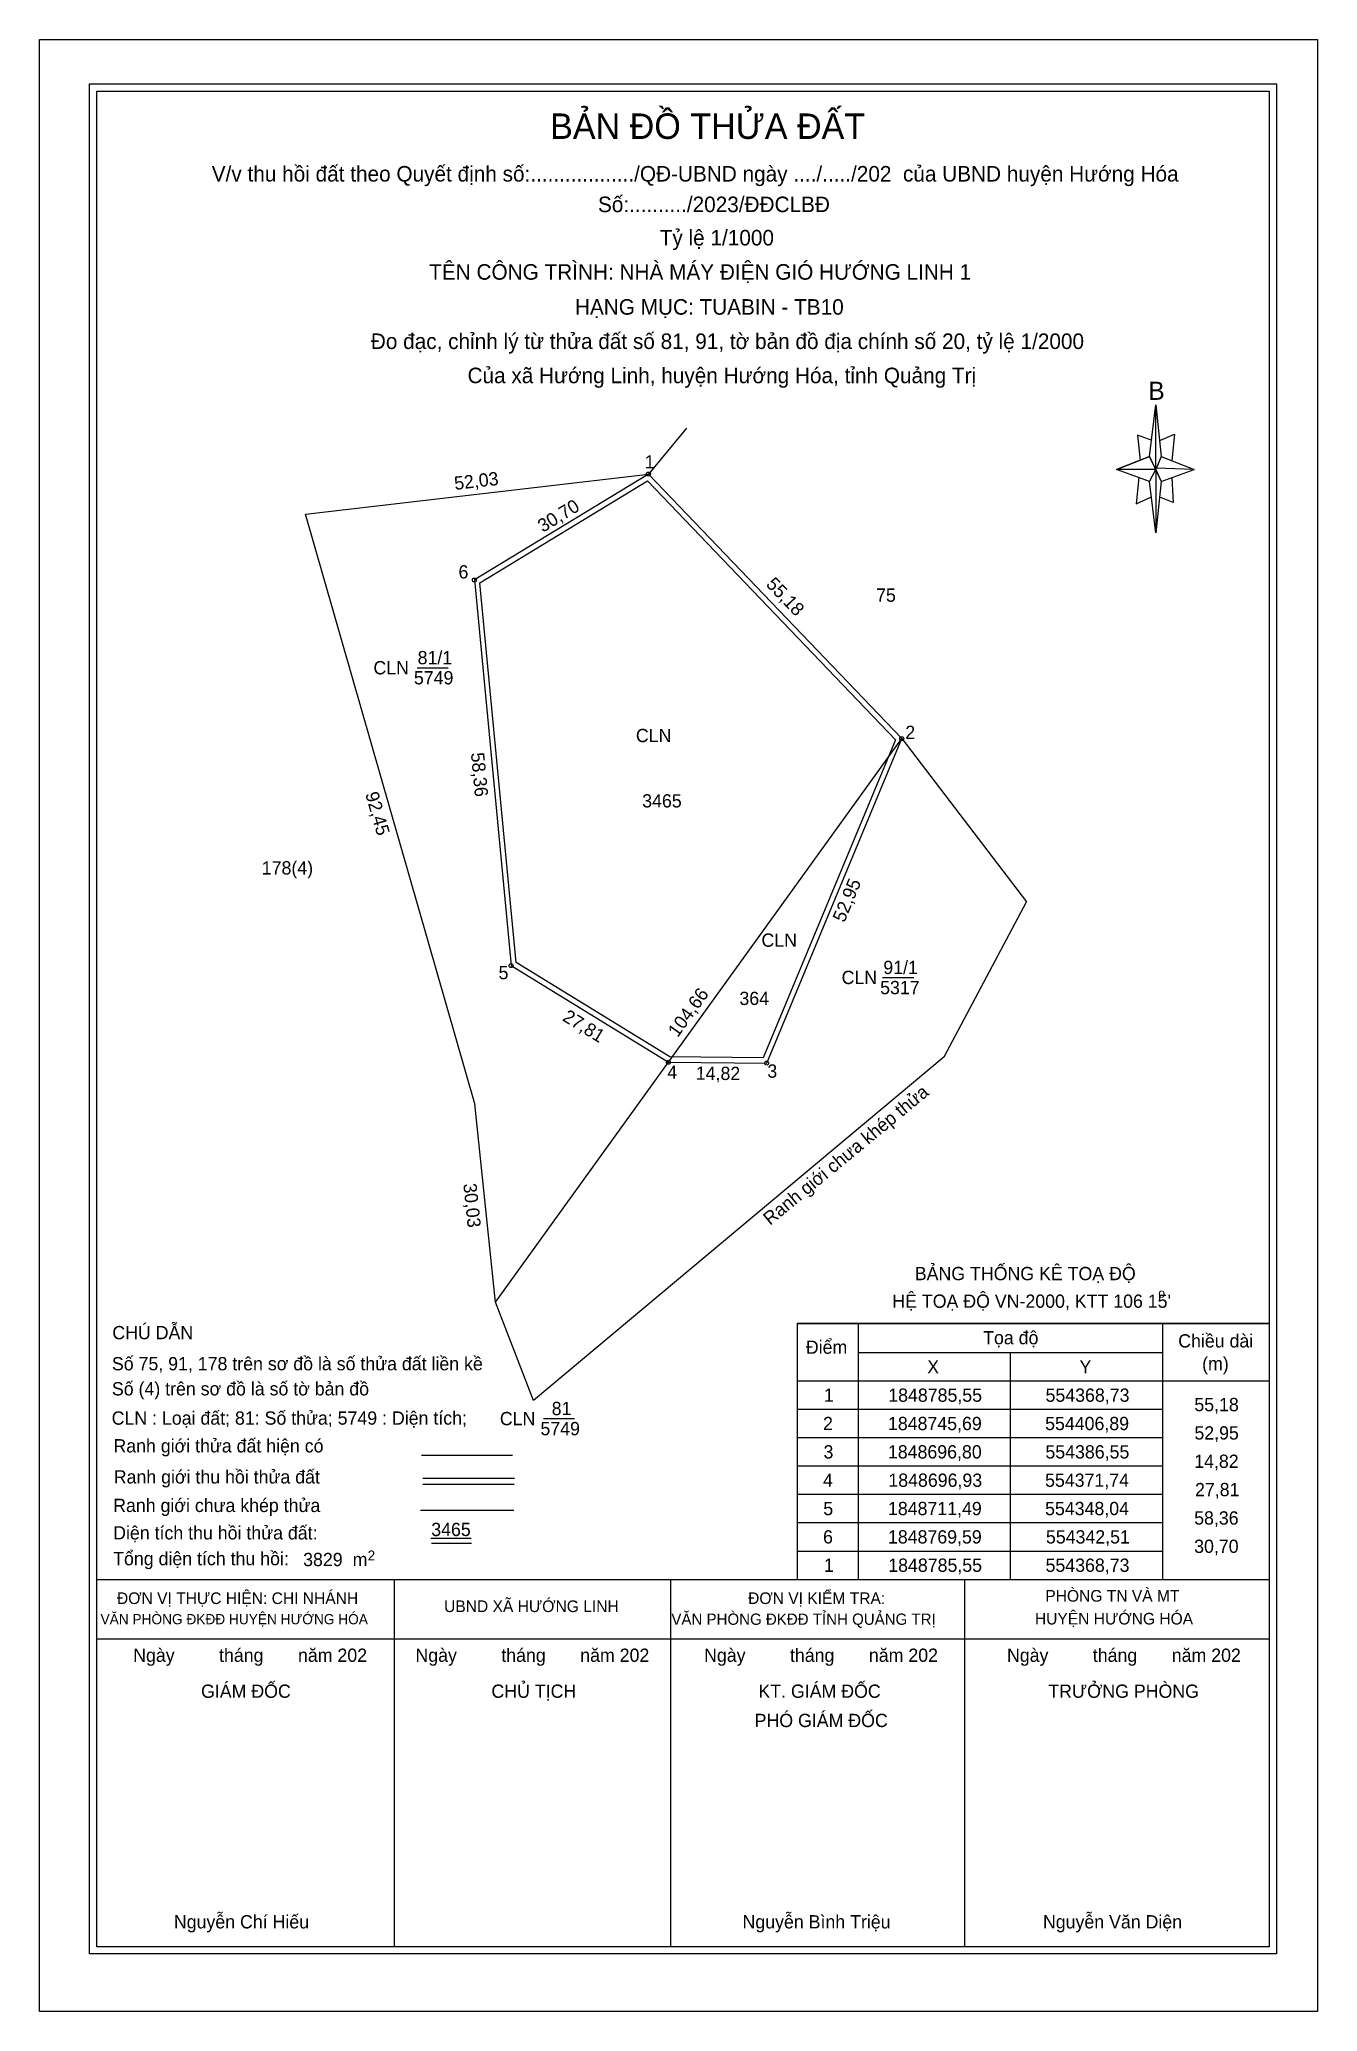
# Model space of a CAD drawing. Extents: x 554277 to 554470, y 1848554 to 1848851.
import ezdxf

# ---------------------------------------------------------------- set-up
doc = ezdxf.new("R2010")
doc.units = 0
for name, color, linetype in [('Level 1', 7, 'Continuous'), ('Level 10', 7, 'Continuous'), ('Level 13', 7, 'Continuous'), ('Level 16', 7, 'Continuous'), ('Level 18', 7, 'Continuous'), ('Level 21', 7, 'Continuous'), ('Level 30', 7, 'Continuous'), ('Level 5', 7, 'Continuous'), ('Level 6', 7, 'Continuous')]:
    doc.layers.add(name, color=color, linetype=linetype)

msp = doc.modelspace()

# ---------------------------------------------------------------- linework, layer by layer
at = {"layer": 'Level 1'}
for p, q in [((554444.2, 1848788.21), (554445.2, 1848795.96)), ((554444.6, 1848790.59), (554442.42, 1848791.39)), ((554442.42, 1848791.39), (554442.81, 1848787.61)), ((554445.79, 1848790.59), (554447.98, 1848791.58)), ((554447.98, 1848791.58), (554447.58, 1848787.61)), ((554444.2, 1848788.21), (554439.24, 1848786.22)), ((554439.24, 1848786.22), (554444.2, 1848788.21)), ((554445.2, 1848786.22), (554444.2, 1848788.21)), ((554444.2, 1848788.21), (554445.99, 1848784.43)), ((554445.99, 1848788.21), (554450.96, 1848786.22)), ((554444.2, 1848784.43), (554439.24, 1848786.22)), ((554445.2, 1848786.22), (554439.24, 1848786.22)), ((554442.62, 1848785.03), (554442.22, 1848781.05)), ((554450.96, 1848786.22), (554445.2, 1848786.42)), ((554445.2, 1848786.42), (554445.2, 1848786.22)), ((554445.2, 1848786.22), (554445.99, 1848784.43)), ((554445.99, 1848784.43), (554445.2, 1848776.68)), ((554445.99, 1848784.43), (554450.96, 1848786.22)), ((554445.99, 1848784.43), (554450.96, 1848786.22)), ((554447.58, 1848785.03), (554447.78, 1848781.25)), ((554442.22, 1848781.05), (554444.4, 1848782.05)), ((554447.78, 1848781.25), (554445.79, 1848782.05)), ((554413.3, 1848697.76), (554351.43, 1848645.95)), ((554462.25, 1848662.07), (554462.25, 1848619.02)), ((554391.13, 1848657.57), (554462.25, 1848657.57)), ((554391.13, 1848657.57), (554462.25, 1848657.57)), ((554391.13, 1848657.57), (554391.13, 1848619.02)), ((554391.13, 1848657.57), (554462.25, 1848657.57)), ((554391.13, 1848657.57), (554391.13, 1848619.02)), ((554400.31, 1848657.57), (554400.31, 1848619.02)), ((554446.19, 1848657.57), (554446.19, 1848619.02)), ((554462.25, 1848657.57), (554462.25, 1848619.02)), ((554462.25, 1848657.57), (554462.25, 1848619.02)), ((554400.31, 1848653.19), (554446.19, 1848653.19)), ((554423.25, 1848653.19), (554423.25, 1848619.02)), ((554391.13, 1848648.92), (554462.25, 1848648.92)), ((554391.13, 1848644.65), (554446.19, 1848644.65)), ((554391.13, 1848640.38), (554446.19, 1848640.38)), ((554334.52, 1848637.76), (554348.27, 1848637.76)), ((554391.13, 1848636.11), (554446.19, 1848636.11)), ((554334.73, 1848634.29), (554348.57, 1848634.29)), ((554334.73, 1848633.36), (554348.48, 1848633.36)), ((554391.13, 1848631.84), (554446.19, 1848631.84)), ((554391.13, 1848627.57), (554446.19, 1848627.57)), ((554335.94, 1848625.21), (554342, 1848625.21)), ((554336.03, 1848624.5), (554342.07, 1848624.5)), ((554391.13, 1848623.29), (554446.19, 1848623.29)), ((554285.61, 1848619.02), (554462.25, 1848619.02)), ((554330.45, 1848563.75), (554330.45, 1848619.02)), ((554372.13, 1848563.75), (554372.13, 1848619.02)), ((554391.13, 1848619.02), (554462.25, 1848619.02)), ((554416.41, 1848563.75), (554416.41, 1848619.02)), ((554285.61, 1848610.09), (554462.25, 1848610.09))]:
    msp.add_line(p, q, dxfattribs=at)
for points in [[(554276.98, 1848851.03), (554469.54, 1848851.03), (554469.54, 1848553.91), (554276.98, 1848553.91)], [(554284.52, 1848844.32), (554463.33, 1848844.32), (554463.33, 1848562.59), (554284.52, 1848562.59)], [(554285.61, 1848843.23), (554462.25, 1848843.23), (554462.25, 1848563.68), (554285.61, 1848563.68)], [(554445.2, 1848795.96), (554445.99, 1848788.21), (554445.2, 1848786.22)], [(554405.95, 1848745.51), (554386.02, 1848697.6), (554371.97, 1848697.73), (554348.8, 1848711.97), (554343.35, 1848769.17), (554368.6, 1848784.53)], [(554445.2, 1848786.22), (554445.2, 1848776.68), (554444.2, 1848784.43)]]:
    msp.add_lwpolyline(points, close=True, dxfattribs=at)
for points in [[(554374.47, 1848792.47), (554368.73, 1848785.55)], [(554462.25, 1848657.57), (554391.13, 1848657.57), (554391.13, 1848619.02)], [(554348.43, 1848629.41), (554334.39, 1848629.41)]]:
    msp.add_lwpolyline(points, dxfattribs=at)
at = {"layer": 'Level 10'}
msp.add_line((554345.68, 1848660.79), (554406.89, 1848745.69), dxfattribs=at)
for points in [[(554345.68, 1848660.79), (554342.6, 1848690.66), (554317.05, 1848779.51), (554368.73, 1848785.55)], [(554413.3, 1848697.76), (554425.7, 1848721.11)]]:
    msp.add_lwpolyline(points, dxfattribs=at)
at = {"layer": 'Level 13'}
for points in [[(554333.88, 1848756.37), (554338.54, 1848756.37)], [(554404.01, 1848709.71), (554408.73, 1848709.71)], [(554352.93, 1848643.25), (554357.59, 1848643.25)]]:
    msp.add_lwpolyline(points, dxfattribs=at)
at = {"layer": 'Level 16'}
msp.add_line((554406.89, 1848745.69), (554425.7, 1848721.11), dxfattribs=at)
msp.add_lwpolyline([(554351.43, 1848645.95), (554345.68, 1848660.79)], dxfattribs=at)
at = {"layer": 'Level 21'}
for centre in [(554368.73, 1848785.55), (554342.51, 1848769.59), (554406.89, 1848745.69), (554406.89, 1848745.69), (554348.04, 1848711.49), (554371.74, 1848696.93), (554386.55, 1848696.8)]:
    msp.add_circle(centre, 0.3, dxfattribs=at)
at = {"layer": 'Level 30'}
msp.add_lwpolyline([(554406.89, 1848745.69), (554368.73, 1848785.55), (554342.51, 1848769.59), (554348.04, 1848711.49), (554371.74, 1848696.93), (554386.55, 1848696.8), (554406.89, 1848745.69)], dxfattribs=at)

# ---------------------------------------------------------------- texts
at = {"layer": 'Level 1'}
for s, height, p in [('BẢN ĐỒ THỬA ĐẤT', 3.8401, (554353.92, 1848836.04)), ('V/v thu hồi đất theo Quyết định số:................../QĐ-UBND ngày ..../...../202  của UBND huyện Hướng Hóa', 2.33918, (554302.94, 1848829.62)), ('Số:........../2023/ĐĐCLBĐ', 2.3392, (554361.13, 1848825.01)), ('Tỷ lệ 1/1000', 2.3392, (554370.43, 1848819.99)), ('TÊN CÔNG TRÌNH: NHÀ MÁY ĐIỆN GIÓ HƯỚNG LINH 1', 2.3392, (554335.7, 1848814.83)), ('HẠNG MỤC: TUABIN - TB10', 2.3392, (554357.66, 1848809.56)), ('Đo đạc, chỉnh lý từ thửa đất số 81, 91, tờ bản đồ địa chính số 20, tỷ lệ 1/2000', 2.3392, (554326.91, 1848804.39)), ('Của xã Hướng Linh, huyện Hướng Hóa, tỉnh Quảng Trị', 2.3392, (554341.48, 1848799.24)), ('B', 2.74, (554444.06, 1848796.73)), ('75', 2, (554403.03, 1848766.31)), ('178(4)', 2, (554310.48, 1848725.22)), ('BẢNG THỐNG KÊ TOẠ ĐỘ', 2, (554408.86, 1848664.1)), ("HỆ TOẠ ĐỘ VN-2000, KTT 106 15'", 2, (554405.47, 1848659.94)), ('o', 1.39, (554445.54, 1848661.46)), ('CHÚ DẪN', 2, (554287.96, 1848655.2)), ('Tọa độ', 2, (554419.16, 1848654.44)), ('Chiều dài', 2, (554448.55, 1848653.96)), ('Điểm', 2, (554392.45, 1848653.01)), ('Số 75, 91, 178 trên sơ đồ là số thửa đất liền kề', 2, (554287.9, 1848650.52)), ('X', 2, (554410.73, 1848650.05)), ('Y', 2, (554433.67, 1848650.05)), ('(m)', 2, (554452.15, 1848650.53)), ('Số (4) trên sơ đồ là số tờ bản đồ', 2, (554287.9, 1848646.74)), ('1', 2, (554395.16, 1848645.78)), ('1848785,55', 2, (554404.86, 1848645.78)), ('554368,73', 2, (554428.56, 1848645.78)), ('CLN : Loại đất; 81: Số thửa; 5749 : Diện tích;', 2, (554287.86, 1848642.33)), ('55,18', 2, (554450.98, 1848644.36)), ('2', 2, (554395.04, 1848641.51)), ('1848745,69', 2, (554404.82, 1848641.51)), ('554406,89', 2, (554428.5, 1848641.51)), ('52,95', 2, (554450.99, 1848640.09)), ('Ranh giới thửa đất hiện có', 2, (554288.13, 1848638.15)), ('3', 2, (554395.11, 1848637.24)), ('1848696,80', 2, (554404.81, 1848637.24)), ('554386,55', 2, (554428.54, 1848637.24)), ('Ranh giới thu hồi thửa đất', 2, (554288.18, 1848633.47)), ('14,82', 2, (554450.96, 1848635.82)), ('4', 2, (554395.03, 1848632.97)), ('1848696,93', 2, (554404.88, 1848632.97)), ('554371,74', 2, (554428.49, 1848632.97)), ('27,81', 2, (554451.08, 1848631.55)), ('Ranh giới chưa khép thửa', 2, (554288.09, 1848629.17)), ('5', 2, (554395.08, 1848628.7)), ('1848711,49', 2, (554404.82, 1848628.7)), ('554348,04', 2, (554428.49, 1848628.7)), ('58,36', 2, (554450.95, 1848627.28)), ('Diện tích thu hồi thửa đất:', 2, (554288.09, 1848625.04)), ('3465', 2, (554336.01, 1848625.55)), ('6', 2, (554395.04, 1848624.43)), ('1848769,59', 2, (554404.82, 1848624.43)), ('554342,51', 2, (554428.62, 1848624.43)), ('Tổng diện tích thu hồi:', 2, (554288.09, 1848621.16)), ('2', 1.5, (554326.44, 1848621.87)), ('30,70', 2, (554450.95, 1848623.01)), ('3829', 2, (554316.71, 1848621.02)), ('m', 2, (554324.17, 1848621.02)), ('1', 2, (554395.16, 1848620.16)), ('1848785,55', 2, (554404.86, 1848620.16)), ('554368,73', 2, (554428.56, 1848620.16)), ('ĐƠN VỊ THỰC HIỆN: CHI NHÁNH', 1.7544, (554288.66, 1848615.31)), ('ĐƠN VỊ KIỂM TRA:', 1.7544, (554383.75, 1848615.31)), ('PHÒNG TN VÀ MT', 1.7544, (554428.53, 1848615.67)), ('UBND XÃ HƯỚNG LINH', 1.7544, (554337.95, 1848614.1)), ('HUYỆN HƯỚNG HÓA', 1.7544, (554426.96, 1848612.23)), ('VĂN PHÒNG ĐKĐĐ HUYỆN HƯỚNG HÓA', 1.5409, (554286.19, 1848612.26)), ('VĂN PHÒNG ĐKĐĐ TỈNH QUẢNG TRỊ', 1.6963, (554372.19, 1848612.18)), ('Ngày         tháng       năm 202', 2, (554291.11, 1848606.6)), ('Ngày         tháng       năm 202', 2, (554333.63, 1848606.6)), ('Ngày         tháng       năm 202', 2, (554377.12, 1848606.6)), ('Ngày         tháng       năm 202', 2, (554422.75, 1848606.6)), ('GIÁM ĐỐC', 2, (554301.33, 1848601.18)), ('CHỦ TỊCH', 2, (554345.08, 1848601.18)), ('KT. GIÁM ĐỐC', 2, (554385.3, 1848601.18)), ('TRƯỞNG PHÒNG', 2, (554428.97, 1848601.18)), ('PHÓ GIÁM ĐỐC', 2, (554384.73, 1848596.77)), ('Nguyễn Chí Hiếu', 2, (554297.24, 1848566.44)), ('Nguyễn Bình Triệu', 2, (554382.91, 1848566.44)), ('Nguyễn Văn Diện', 2, (554428.17, 1848566.44))]:
    msp.add_text(s, height=height, dxfattribs=at).set_placement(p)
msp.add_text('Ranh giới chưa khép thửa', height=2, rotation=39.4892, dxfattribs=at).set_placement((554387.06, 1848672.28))
at = {"layer": 'Level 10'}
for s, rotation, p in [('52,03', 6.6661, (554339.59, 1848783.15)), ('92,45', 286.0433, (554326.05, 1848737.36)), ('104,66', 54.2097, (554373.13, 1848700.57)), ('30,03', 275.8872, (554340.83, 1848678.6))]:
    msp.add_text(s, height=2, rotation=rotation, dxfattribs=at).set_placement(p)
at = {"layer": 'Level 13'}
for s, p in [('CLN', (554327.3, 1848755.37)), ('81/1', (554333.96, 1848756.89)), ('5749', (554333.4, 1848753.86)), ('CLN', (554397.83, 1848708.71)), ('91/1', (554404.12, 1848710.22)), ('5317', (554403.64, 1848707.19)), ('CLN', (554346.35, 1848642.25)), ('81', (554354.16, 1848643.77)), ('5749', (554352.46, 1848640.74))]:
    msp.add_text(s, height=2, dxfattribs=at).set_placement(p)
at = {"layer": 'Level 18'}
for p in [(554366.84, 1848745.16), (554385.76, 1848714.33)]:
    msp.add_text('CLN', height=2, dxfattribs=at).set_placement(p)
at = {"layer": 'Level 21'}
for s, p in [('1', (554368.17, 1848786.39)), ('1', (554368.17, 1848786.39)), ('6', (554340.12, 1848769.82)), ('2', (554407.43, 1848745.64)), ('5', (554346.15, 1848709.45)), ('4', (554371.57, 1848694.44)), ('3', (554386.65, 1848694.6))]:
    msp.add_text(s, height=2, dxfattribs=at).set_placement(p)
at = {"layer": 'Level 5'}
for s, rotation, p in [('30,70', 31.3295, (554352.83, 1848776.69)), ('55,18', 313.7518, (554386.33, 1848768.83)), ('58,36', 275.4367, (554341.98, 1848743.51)), ('52,95', 67.416, (554398.25, 1848717.88)), ('27,81', 328.4283, (554355.64, 1848703.3)), ('14,82', 359.4803, (554375.86, 1848694.3))]:
    msp.add_text(s, height=2, rotation=rotation, dxfattribs=at).set_placement(p)
for s, p in [('3465', (554367.79, 1848735.32)), ('364', (554382.44, 1848705.56))]:
    msp.add_text(s, height=2, dxfattribs=at).set_placement(p)
at = {"layer": 'Level 6'}
for s, p in [('3465', (554367.79, 1848735.32)), ('364', (554382.44, 1848705.56))]:
    msp.add_text(s, height=2, dxfattribs=at).set_placement(p)

doc.saveas('drawing.dxf')
